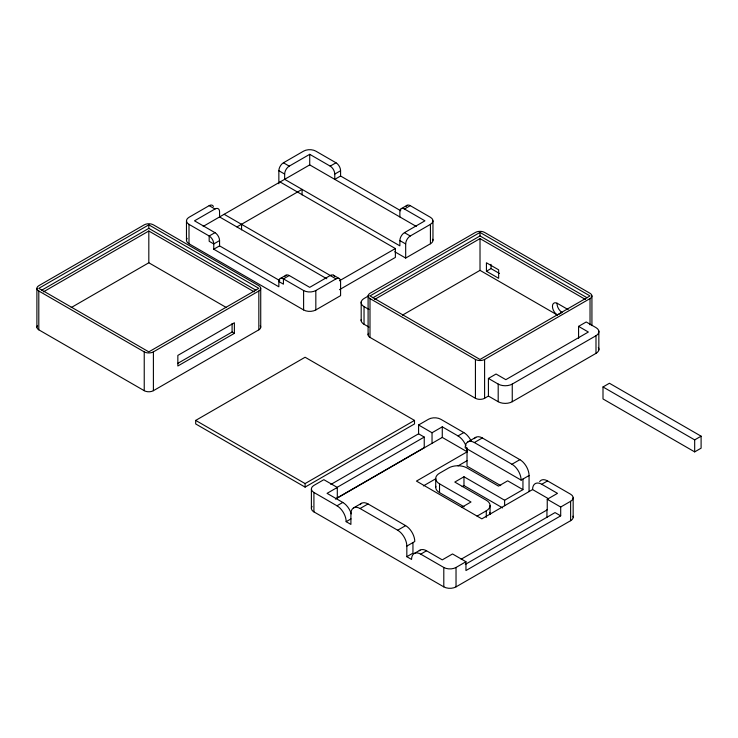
<?xml version="1.0" encoding="UTF-8"?>
<svg xmlns="http://www.w3.org/2000/svg" width="738" height="738" viewBox="0 0 738 738"><rect width="100%" height="100%" fill="white"/><g stroke="black" fill="none" stroke-linecap="round" stroke-linejoin="round"><path stroke-width="1.11" d="M203.181 226.409L280.071 181.963L395.384 248.549L395.384 257.405L339.462 289.693M461.176 559.183L547.245 509.847L547.245 499.266L560.695 507.024L560.695 515.844L465.955 570.539L465.955 561.719L452.514 553.961L442.274 559.865L426.536 550.779L420.725 554.137A12.961 7.481 60 0 0 411.564 559.432L406.822 556.692L406.832 546.102A12.961 7.481 60 0 0 397.662 530.225L360.07 508.528A12.961 7.491 60 0 0 350.901 513.814L350.901 524.404L346.159 521.674A12.961 7.481 60 0 0 336.989 505.788L313.918 492.467A8.644 4.991 0 0 1 313.918 485.41L323.853 479.682L337.303 487.44L337.303 498.03L335.439 499.1M148.818 224.841L38.8 288.355L148.818 351.869L258.835 288.355L148.818 224.841L148.818 228.365L41.771 290.172M43.385 291.888L148.818 231.012L254.25 291.888M213.411 206.474A6.485 3.745 -60 0 0 209.177 205.653L189.002 217.304A8.644 4.991 0 0 0 189.002 224.361L189.002 243.771L303.604 309.932A8.644 4.991 0 0 0 315.827 309.932L340.587 295.643L340.587 281.519A6.485 3.745 -60 0 0 336.002 278.881L330.19 275.523L309.72 287.35L289.241 275.523A6.485 3.745 60 0 0 285.006 276.344M278.853 183.753L278.853 170.718A6.485 3.745 -60 0 1 283.438 162.784L303.604 151.133A8.644 4.991 0 0 1 315.827 151.133L336.002 162.784A6.485 3.745 60 0 1 340.587 170.718L340.587 176.013L400.743 210.745M326.796 278.761L219.564 216.944L219.564 211.658A6.485 3.745 -60 0 0 214.979 209.011L194.509 220.828L214.979 232.654A6.485 3.745 60 0 1 219.564 240.588L219.564 245.865L279.73 280.597M399.867 216.944L399.867 211.658A6.485 3.745 60 0 1 404.452 209.011L424.931 220.828L404.452 232.654A6.485 3.745 -60 0 0 399.867 240.588L399.867 245.846L284.656 179.316L284.656 174.076A6.485 3.745 -60 0 1 289.241 166.133L309.72 154.316L330.19 166.133A6.485 3.745 60 0 1 334.775 174.076L334.775 179.371L340.587 176.013M280.071 181.963L309.72 164.897L416.26 226.409M71.235 307.561L148.818 262.774L226.4 307.561M214.979 232.654L209.177 236.003L189.002 224.361M330.19 166.133L336.002 162.784M236.981 226.907L302.082 189.38L302.082 194.924M219.564 240.588L213.762 243.946L209.177 241.298L209.177 236.003A6.485 3.745 60 0 1 213.762 243.946L213.762 249.213L278.853 286.796L278.853 281.519A6.485 3.745 60 0 1 283.438 278.881L289.241 275.523M334.775 174.076L340.587 170.718M213.762 249.213L219.564 245.865M280.191 278.558L286.003 275.2M401.214 208.688L407.016 205.33M38.8 291.003L144.233 351.869A6.485 3.745 0 0 0 153.403 351.869L258.835 291.003A6.485 3.745 0 0 0 258.835 285.707L153.403 224.841A6.485 3.745 0 0 0 144.233 224.841L38.8 285.707A6.485 3.745 0 0 0 38.8 291.003L38.8 329.821L144.233 390.688A6.485 3.745 0 0 0 153.403 390.688L258.835 329.821A6.485 3.745 0 0 0 260.237 325.744M404.452 209.011L410.263 205.653L430.429 217.304A8.644 4.991 0 0 1 430.429 224.361L430.429 243.771L405.679 258.06L394.719 251.732M177.535 363.52L232.092 332.026L234.38 333.345L234.38 322.764L177.849 355.402L177.849 365.993L234.38 333.345M278.853 281.519L283.438 284.167L283.438 278.881L303.604 290.523A8.644 4.991 0 0 0 315.827 290.523L336.002 278.881M405.679 258.06L405.679 243.946A6.485 3.745 -60 0 1 410.263 236.003L430.429 224.361M339.462 280.781L395.384 248.549M369.018 295.624L364.037 298.503A9.945 5.738 0 0 0 364.037 306.621L364.037 324.259L368.926 327.082M480.014 232.424L369.996 295.938L480.014 359.461L590.031 295.938L480.014 232.424L480.014 235.957L587.061 297.755M372.967 297.755L480.014 235.957M374.581 299.471L480.014 238.605L585.446 299.471M195.69 420.411L305.098 357.247L414.507 420.411L414.507 423.944L305.098 487.108L195.69 423.944L195.69 420.411L305.098 483.575L414.507 420.411M402.431 315.154L480.014 270.357L557.485 315.089A7.131 4.114 60 0 1 552.439 306.353A7.131 4.114 60 0 1 557.485 303.438L568.177 309.619M486.434 271.243L498.657 278.3L498.657 269.831L486.434 262.774L486.434 271.243L491.019 268.595L499.478 273.484M558.398 314.554L562.07 312.442A7.131 4.114 60 0 1 557.042 303.18M369.996 298.586L475.429 359.461A6.485 3.745 0 0 0 484.598 359.461L590.031 298.586A6.485 3.745 0 0 0 590.031 293.3L484.598 232.424A6.485 3.745 0 0 0 475.429 232.424L369.996 293.3A6.485 3.745 0 0 0 369.996 298.586L369.996 337.404L475.429 398.28A6.485 3.745 0 0 0 484.598 398.28L488.418 396.066L488.418 378.428L496.056 374.018L505.834 379.664L588.352 332.026L578.574 326.38L578.574 338.511M578.574 326.38L586.212 321.971L595.99 327.617A9.945 5.738 0 0 1 595.99 335.725L595.99 353.373L512.255 401.712A9.945 5.738 0 0 1 498.196 401.712L488.418 396.066M330.836 484.469L418.584 433.806L418.584 424.987L428.52 419.249A8.644 4.991 0 0 1 440.743 419.249L463.815 432.569A12.961 7.481 60 0 1 471.093 440.909M488.418 378.428L498.196 384.074A9.945 5.738 0 0 0 512.255 384.074L595.99 335.725M336.482 487.735L424.239 437.071L424.239 447.652L336.482 498.316M337.303 487.44L327.063 493.353L342.801 502.44A12.961 7.481 60 0 1 351.27 513.86M418.584 424.987L432.034 432.745L442.274 426.832L458.012 435.918A12.961 7.481 60 0 1 465.955 445.798M432.034 432.745L432.034 443.335L442.274 437.422L467.182 451.804L416.453 481.093L481.849 518.851L532.578 489.562A12.961 7.481 60 0 1 541.747 484.266L547.55 480.908L570.622 494.229A8.644 4.991 0 0 1 570.622 501.296L570.622 520.696L456.029 586.867A8.644 4.991 0 0 1 443.796 586.867L313.918 511.877A8.644 4.991 0 0 1 312.045 506.443M336.989 505.788L342.801 502.44M458.012 435.918L463.815 432.569M353.585 507.882L361.528 503.298M467.874 441.896L475.825 437.311M360.07 508.528L368.013 503.934L405.614 525.631A12.961 7.481 60 0 1 414.774 541.517L406.832 546.102M529.063 475.53L521.12 480.115L465.189 447.828A12.961 7.481 60 0 1 474.359 442.542L482.311 437.948L519.893 459.654A12.961 7.481 60 0 1 529.063 475.53L529.063 491.499M346.159 521.674L351.002 518.879M423.391 485.899L435.291 479.027M458.104 465.863L467.034 460.706M603.001 386.961L609.422 383.253L701.1 436.186L701.1 448.178L694.679 451.887L603.001 398.954L603.001 386.961L694.679 439.885L701.1 436.186M522.947 479.063L522.947 489.645L504.617 500.235L463.971 476.766L454.802 482.062L486.277 500.235A12.961 7.481 0 0 1 486.277 510.816L486.277 517.439M462.136 486.646L463.971 485.586L502.633 507.91M397.662 530.225L405.614 525.631M474.359 442.542L511.951 464.239L519.893 459.654M461.831 507.292L471.001 501.997L439.525 483.824A12.961 7.481 0 0 1 439.525 473.233L448.695 467.947A12.961 7.481 0 0 1 467.025 467.947L498.501 486.121L507.67 480.825L522.947 489.645M406.822 556.692L412.948 553.159L412.948 542.568M477.108 516.111L486.277 510.816M414.249 553.491L420.051 550.142M547.245 499.266L557.485 493.353L541.747 484.266M420.725 554.137L443.796 567.457A8.644 4.991 0 0 0 456.029 567.457L465.955 561.719M560.695 507.024L570.622 501.296M465.291 564.404L555.041 512.587L560.695 515.844M224.149 214.297L330.559 275.643M283.438 162.784L289.241 166.133M404.452 232.654L410.263 236.003M278.853 170.718L284.656 174.076M399.867 240.588L405.679 243.946M333.438 275.2L339.24 278.558M209.177 205.653L214.979 209.011M364.037 306.621L368.926 309.443M148.818 228.365L255.855 290.172M532.578 489.562L548.519 498.759M418.584 433.806L424.239 437.071M432.034 443.335L337.303 498.03M500.733 485.613L467.025 466.158L467.025 447.911M435.835 486.36A12.961 7.481 0 0 0 439.525 492.633L464.11 506.831M694.679 439.885L694.679 451.887M598.841 331.03L598.841 349.96M591.931 295.938L591.931 325.624M590.031 298.586L590.031 324.849M573.158 497.763L573.158 517.172M546.941 509.672L546.941 517.393M512.255 384.074L512.255 401.712M504.617 500.235L504.617 505.742M498.196 384.074L498.196 401.712M491.019 264.361L491.019 268.595M490.078 505.53L490.078 514.349A12.961 7.481 0 0 0 489.635 512.412M484.598 359.461L484.598 398.28M480.014 238.605L480.014 270.357M475.429 359.461L475.429 398.28M463.971 476.766L463.971 485.586M456.029 567.457L456.029 586.867M443.796 567.457L443.796 586.867M442.274 426.832L442.274 437.422M439.525 483.824L439.525 492.633M435.724 478.528L435.724 487.338M432.966 220.828L432.966 240.237M368.096 295.938L368.096 334.757M361.186 301.916L361.186 320.846M315.827 290.523L315.827 309.932M313.918 492.467L313.918 511.877M311.39 488.943L311.39 508.353M309.72 154.316L309.72 164.897M305.098 483.575L305.098 487.108M303.604 290.523L303.604 309.932M260.726 288.355L260.726 327.174M258.835 291.003L258.835 329.821M241.566 224.26L241.566 229.832M232.092 323.558L232.092 332.026M186.474 220.828L186.474 240.237M153.403 351.869L153.403 390.688M148.818 231.012L148.818 262.774M144.233 351.869L144.233 390.688M36.9 288.355L36.9 327.174M38.8 329.821A6.485 3.745 0 0 1 37.389 325.744M432.8 239.26A8.644 4.991 0 0 1 430.429 243.771M189.002 243.771A8.644 4.991 0 0 1 187.129 238.328M330.19 275.523A6.485 3.745 -60 0 1 334.425 276.344M406.029 206.474A6.485 3.745 60 0 1 410.263 205.653M572.992 516.194A8.644 4.991 0 0 1 570.622 520.696M466.481 447.348A12.961 7.481 60 0 1 467.182 451.804M360.07 504.644A12.961 7.491 60 0 1 368.013 503.934M419.258 550.723A12.961 7.481 60 0 1 426.536 550.779M511.951 464.239A12.961 7.481 60 0 1 521.12 480.115M474.368 438.658A12.961 7.481 60 0 1 482.311 437.948M539.616 481.619A12.961 7.481 60 0 1 547.55 480.908M369.996 337.404A6.485 3.745 0 0 1 368.594 333.327M598.343 347.423A9.945 5.738 0 0 1 595.99 353.373M364.037 324.259A9.945 5.738 0 0 1 361.186 319.563"/></g></svg>
